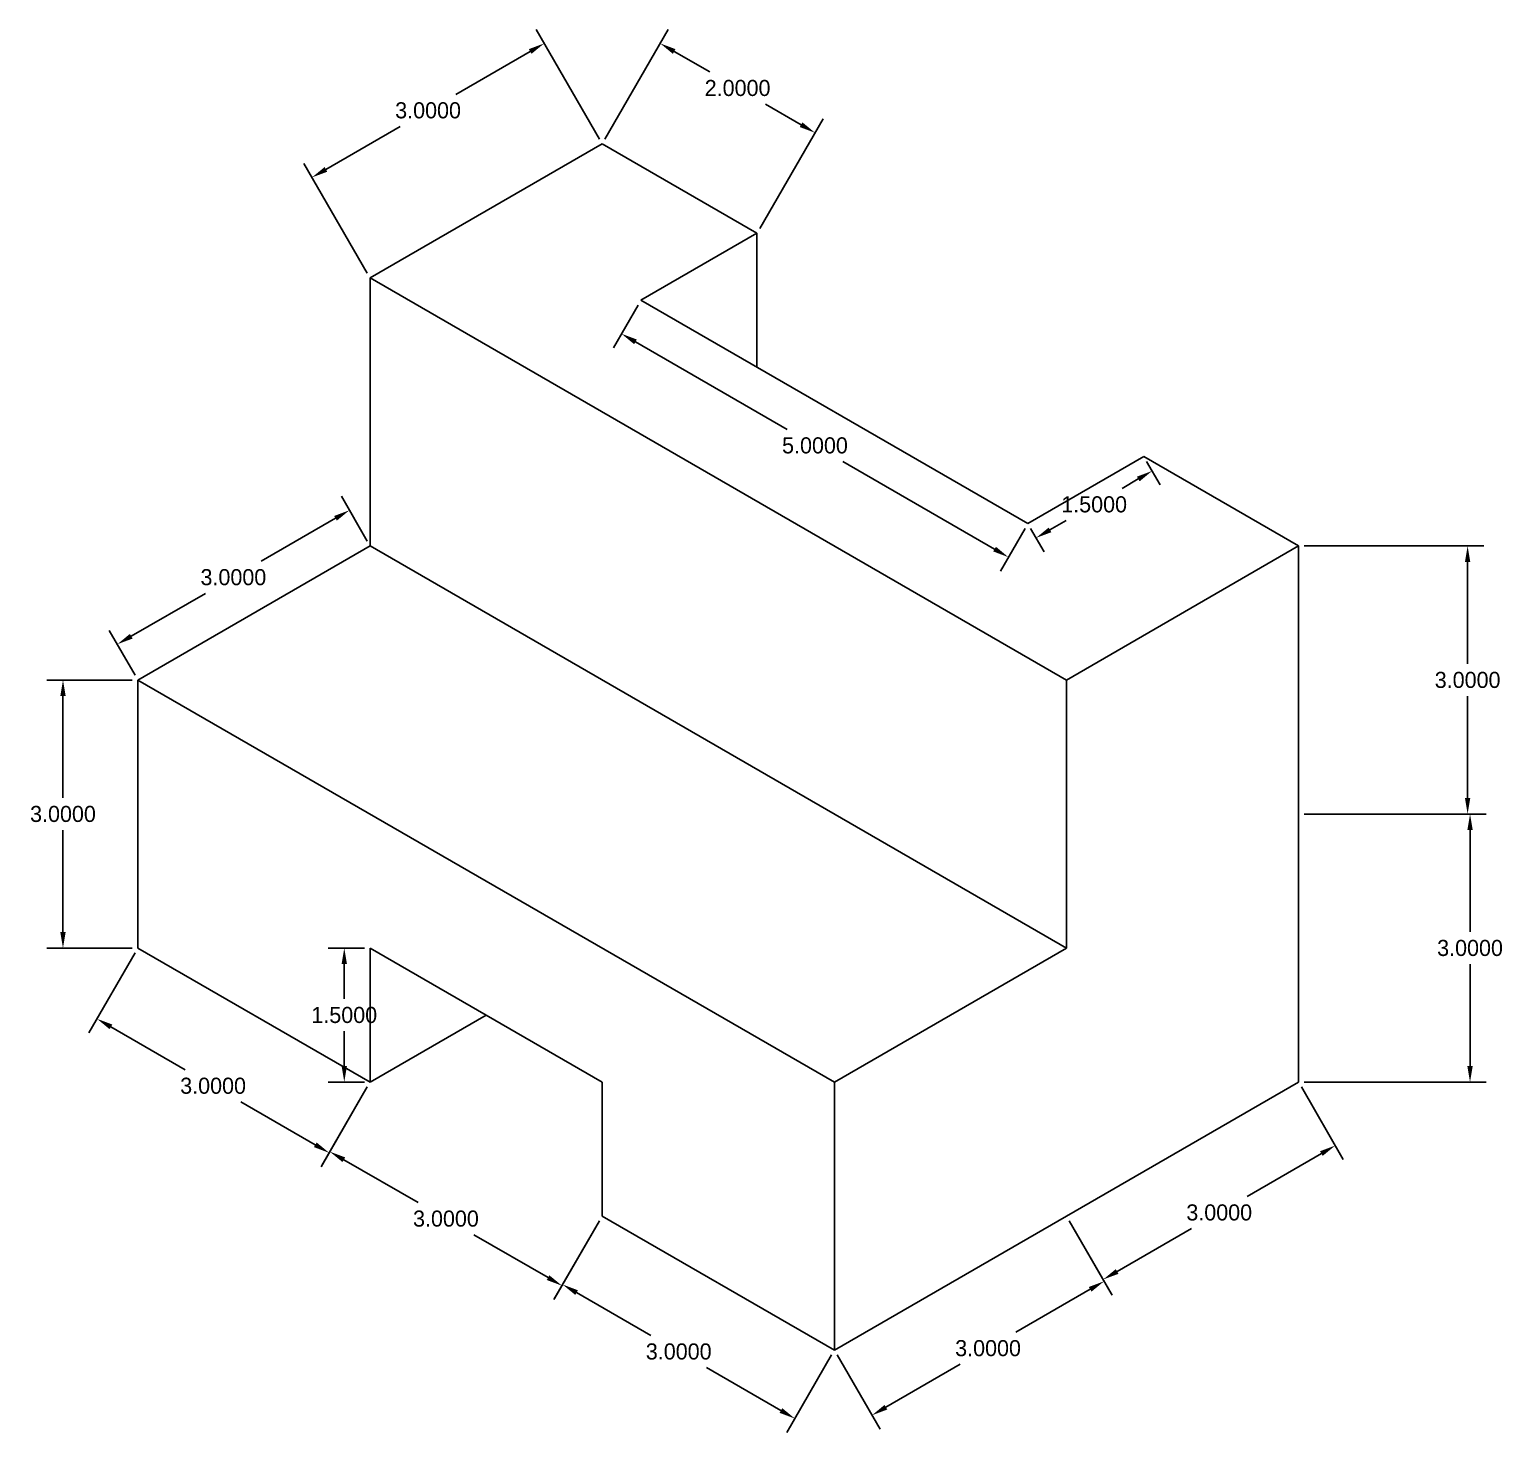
# Model space of a CAD drawing. Header units: inches. Extents: x 23 to 182, y 18 to 39.
# Drawn here: x 125.23 to 141.72, y 23.08 to 38.78 of the extents above; entities that cross this region are included whole.
import ezdxf

# ---------------------------------------------------------------- set-up
doc = ezdxf.new("R2010")
doc.units = ezdxf.units.IN
doc.header["$MEASUREMENT"] = 0
doc.dimstyles.get("Standard").update_dxf_attribs({"dimtxt": 0.18, "dimasz": 0.18, "dimexe": 0.18, "dimexo": 0.0625, "dimgap": 0.09, "dimtad": 0, "dimtih": 1, "dimtoh": 1, "dimdec": 4, "dimzin": 0, "dimdsep": 46, "dimtxsty": 'Standard', "dimcen": 0.09, "dimadec": 0, "dimazin": 0, "dimtfac": 1, "dimtdec": 4, "dimtofl": 0, "dimtmove": 0, "dimatfit": 3, "dimfxl": 1, "dimtolj": 1, "dimtzin": 0, "dimarcsym": 0})

# ---------------------------------------------------------------- blocks, each defined once
blk = doc.blocks.new('*D47')
at = {"color": 0, "lineweight": -2}
for p, q in [((131.605, 37.554), (130.896, 38.781)), ((130.83, 38.535), (129.999, 38.055)), ((128.544, 37.215), (129.376, 37.695)), ((129.007, 36.054), (128.298, 37.281))]:
    blk.add_line(p, q, dxfattribs=at)
at = {"color": 0}
for points in [[(130.815, 38.561), (130.845, 38.509), (130.986, 38.625)], [(128.529, 37.241), (128.559, 37.189), (128.388, 37.125)]]:
    blk.add_solid(points, dxfattribs=at)
at = {"layer": 'Defpoints', "color": 0}
for p in [(130.986, 38.625), (131.636, 37.5), (129.038, 36)]:
    blk.add_point(p, dxfattribs=at)
at = {"color": 0, "insert": (129.687, 37.875), "char_height": 0.18, "attachment_point": 5}
blk.add_mtext('\\A1;3.0000', dxfattribs=at)
blk = doc.blocks.new('*D48')
at = {"color": 0, "lineweight": -2}
for p, q in [((131.667, 37.554), (132.375, 38.781)), ((132.441, 38.535), (132.84, 38.305)), ((133.862, 37.715), (133.463, 37.945)), ((133.399, 36.554), (134.107, 37.781))]:
    blk.add_line(p, q, dxfattribs=at)
at = {"color": 0}
for points in [[(132.456, 38.561), (132.426, 38.509), (132.285, 38.625)], [(133.877, 37.741), (133.847, 37.689), (134.017, 37.625)]]:
    blk.add_solid(points, dxfattribs=at)
at = {"layer": 'Defpoints', "color": 0}
for p in [(134.017, 37.625), (131.636, 37.5), (133.368, 36.5)]:
    blk.add_point(p, dxfattribs=at)
at = {"color": 0, "insert": (133.151, 38.125), "char_height": 0.18, "attachment_point": 5}
blk.add_mtext('\\A1;2.0000', dxfattribs=at)
blk = doc.blocks.new('*D49')
at = {"color": 0, "lineweight": -2}
for p, q in [((132.038, 35.696), (131.762, 35.219)), ((132.008, 35.285), (133.706, 34.305)), ((136.027, 32.965), (134.329, 33.945)), ((136.368, 33.196), (136.092, 32.719))]:
    blk.add_line(p, q, dxfattribs=at)
at = {"color": 0}
for points in [[(132.023, 35.311), (131.993, 35.259), (131.852, 35.375)], [(136.042, 32.991), (136.012, 32.939), (136.182, 32.875)]]:
    blk.add_solid(points, dxfattribs=at)
at = {"layer": 'Defpoints', "color": 0}
for p in [(132.069, 35.75), (136.399, 33.25), (136.182, 32.875)]:
    blk.add_point(p, dxfattribs=at)
at = {"color": 0, "insert": (134.017, 34.125), "char_height": 0.18, "attachment_point": 5}
blk.add_mtext('\\A1;5.0000', dxfattribs=at)
blk = doc.blocks.new('*D50')
at = {"color": 0, "lineweight": -2}
for p, q in [((139.493, 33), (141.501, 33)), ((141.321, 32.82), (141.321, 31.68)), ((141.321, 30.18), (141.321, 31.32)), ((139.493, 30), (141.501, 30))]:
    blk.add_line(p, q, dxfattribs=at)
at = {"color": 0}
for points in [[(141.291, 32.82), (141.351, 32.82), (141.321, 33)], [(141.291, 30.18), (141.351, 30.18), (141.321, 30)]]:
    blk.add_solid(points, dxfattribs=at)
at = {"layer": 'Defpoints', "color": 0}
for p in [(139.43, 33), (139.43, 30), (141.321, 30)]:
    blk.add_point(p, dxfattribs=at)
at = {"color": 0, "insert": (141.321, 31.5), "char_height": 0.18, "attachment_point": 5}
blk.add_mtext('\\A1;3.0000', dxfattribs=at)
blk = doc.blocks.new('*D51')
at = {"color": 0, "lineweight": -2}
for p, q in [((139.493, 30), (141.528, 30)), ((141.348, 29.82), (141.348, 28.68)), ((141.348, 27.18), (141.348, 28.32)), ((139.493, 27), (141.528, 27))]:
    blk.add_line(p, q, dxfattribs=at)
at = {"color": 0}
for points in [[(141.318, 29.82), (141.378, 29.82), (141.348, 30)], [(141.318, 27.18), (141.378, 27.18), (141.348, 27)]]:
    blk.add_solid(points, dxfattribs=at)
at = {"layer": 'Defpoints', "color": 0}
for p in [(139.43, 30), (139.43, 27), (141.348, 27)]:
    blk.add_point(p, dxfattribs=at)
at = {"color": 0, "insert": (141.348, 28.5), "char_height": 0.18, "attachment_point": 5}
blk.add_mtext('\\A1;3.0000', dxfattribs=at)
blk = doc.blocks.new('*D52')
at = {"color": 0, "lineweight": -2}
for p, q in [((139.461, 26.946), (139.93, 26.135)), ((139.684, 26.2), (138.853, 25.72)), ((136.863, 25.446), (137.332, 24.635)), ((137.398, 24.88), (138.229, 25.36))]:
    blk.add_line(p, q, dxfattribs=at)
at = {"color": 0}
for points in [[(139.669, 26.226), (139.699, 26.174), (139.84, 26.29)], [(137.383, 24.906), (137.413, 24.854), (137.242, 24.79)]]:
    blk.add_solid(points, dxfattribs=at)
at = {"layer": 'Defpoints', "color": 0}
for p in [(139.43, 27), (136.832, 25.5), (137.242, 24.79)]:
    blk.add_point(p, dxfattribs=at)
at = {"color": 0, "insert": (138.541, 25.54), "char_height": 0.18, "attachment_point": 5}
blk.add_mtext('\\A1;3.0000', dxfattribs=at)
blk = doc.blocks.new('*D53')
at = {"color": 0, "lineweight": -2}
for p, q in [((136.863, 25.446), (137.343, 24.615)), ((137.097, 24.681), (136.266, 24.201)), ((134.265, 23.946), (134.745, 23.115)), ((134.811, 23.361), (135.642, 23.841))]:
    blk.add_line(p, q, dxfattribs=at)
at = {"color": 0}
for points in [[(137.082, 24.707), (137.112, 24.655), (137.253, 24.771)], [(134.796, 23.387), (134.826, 23.335), (134.655, 23.271)]]:
    blk.add_solid(points, dxfattribs=at)
at = {"layer": 'Defpoints', "color": 0}
for p in [(136.832, 25.5), (134.234, 24), (134.655, 23.271)]:
    blk.add_point(p, dxfattribs=at)
at = {"color": 0, "insert": (135.954, 24.021), "char_height": 0.18, "attachment_point": 5}
blk.add_mtext('\\A1;3.0000', dxfattribs=at)
blk = doc.blocks.new('*D54')
at = {"color": 0, "lineweight": -2}
for p, q in [((131.605, 25.446), (131.103, 24.578)), ((131.349, 24.644), (132.181, 24.164)), ((134.203, 23.946), (133.702, 23.078)), ((133.636, 23.324), (132.804, 23.804))]:
    blk.add_line(p, q, dxfattribs=at)
at = {"color": 0}
for points in [[(131.364, 24.67), (131.334, 24.618), (131.193, 24.734)], [(133.651, 23.35), (133.621, 23.298), (133.792, 23.234)]]:
    blk.add_solid(points, dxfattribs=at)
at = {"layer": 'Defpoints', "color": 0}
for p in [(131.636, 25.5), (131.193, 24.734), (134.234, 24)]:
    blk.add_point(p, dxfattribs=at)
at = {"color": 0, "insert": (132.492, 23.984), "char_height": 0.18, "attachment_point": 5}
blk.add_mtext('\\A1;3.0000', dxfattribs=at)
blk = doc.blocks.new('*D55')
at = {"color": 0, "lineweight": -2}
for p, q in [((129.007, 26.946), (128.498, 26.065)), ((128.744, 26.131), (129.575, 25.651)), ((131.605, 25.446), (131.096, 24.565)), ((131.03, 24.811), (130.199, 25.291))]:
    blk.add_line(p, q, dxfattribs=at)
at = {"color": 0}
for points in [[(128.759, 26.157), (128.729, 26.105), (128.588, 26.221)], [(131.045, 24.837), (131.015, 24.785), (131.186, 24.721)]]:
    blk.add_solid(points, dxfattribs=at)
at = {"layer": 'Defpoints', "color": 0}
for p in [(129.038, 27), (128.588, 26.221), (131.636, 25.5)]:
    blk.add_point(p, dxfattribs=at)
at = {"color": 0, "insert": (129.887, 25.471), "char_height": 0.18, "attachment_point": 5}
blk.add_mtext('\\A1;3.0000', dxfattribs=at)
blk = doc.blocks.new('*D56')
at = {"color": 0, "lineweight": -2}
for p, q in [((128.975, 28.5), (128.569, 28.5)), ((128.749, 28.32), (128.749, 27.93)), ((128.749, 27.18), (128.749, 27.57)), ((128.975, 27), (128.569, 27))]:
    blk.add_line(p, q, dxfattribs=at)
at = {"color": 0}
for points in [[(128.719, 28.32), (128.779, 28.32), (128.749, 28.5)], [(128.719, 27.18), (128.779, 27.18), (128.749, 27)]]:
    blk.add_solid(points, dxfattribs=at)
at = {"layer": 'Defpoints', "color": 0}
for p in [(128.749, 28.5), (129.038, 28.5), (129.038, 27)]:
    blk.add_point(p, dxfattribs=at)
at = {"color": 0, "insert": (128.749, 27.75), "char_height": 0.18, "attachment_point": 5}
blk.add_mtext('\\A1;1.5000', dxfattribs=at)
blk = doc.blocks.new('*D57')
at = {"color": 0, "lineweight": -2}
for p, q in [((126.408, 28.446), (125.892, 27.552)), ((126.138, 27.618), (126.97, 27.138)), ((129.007, 26.946), (128.49, 26.052)), ((128.425, 26.298), (127.593, 26.778))]:
    blk.add_line(p, q, dxfattribs=at)
at = {"color": 0}
for points in [[(126.153, 27.644), (126.123, 27.592), (125.982, 27.708)], [(128.44, 26.324), (128.41, 26.272), (128.58, 26.208)]]:
    blk.add_solid(points, dxfattribs=at)
at = {"layer": 'Defpoints', "color": 0}
for p in [(126.44, 28.5), (125.982, 27.708), (129.038, 27)]:
    blk.add_point(p, dxfattribs=at)
at = {"color": 0, "insert": (127.281, 26.958), "char_height": 0.18, "attachment_point": 5}
blk.add_mtext('\\A1;3.0000', dxfattribs=at)
blk = doc.blocks.new('*D58')
at = {"color": 0, "lineweight": -2}
for p, q in [((126.377, 31.5), (125.421, 31.5)), ((125.601, 31.32), (125.601, 30.18)), ((125.601, 28.68), (125.601, 29.82)), ((126.377, 28.5), (125.421, 28.5))]:
    blk.add_line(p, q, dxfattribs=at)
at = {"color": 0}
for points in [[(125.571, 31.32), (125.631, 31.32), (125.601, 31.5)], [(125.571, 28.68), (125.631, 28.68), (125.601, 28.5)]]:
    blk.add_solid(points, dxfattribs=at)
at = {"layer": 'Defpoints', "color": 0}
for p in [(126.44, 31.5), (125.601, 28.5), (126.44, 28.5)]:
    blk.add_point(p, dxfattribs=at)
at = {"color": 0, "insert": (125.601, 30), "char_height": 0.18, "attachment_point": 5}
blk.add_mtext('\\A1;3.0000', dxfattribs=at)
blk = doc.blocks.new('*D59')
at = {"color": 0, "lineweight": -2}
for p, q in [((129.007, 33.054), (128.717, 33.556)), ((128.651, 33.31), (127.82, 32.83)), ((126.365, 31.99), (127.196, 32.47)), ((126.408, 31.554), (126.119, 32.056))]:
    blk.add_line(p, q, dxfattribs=at)
at = {"color": 0}
for points in [[(128.636, 33.336), (128.666, 33.284), (128.807, 33.4)], [(126.35, 32.016), (126.38, 31.964), (126.209, 31.9)]]:
    blk.add_solid(points, dxfattribs=at)
at = {"layer": 'Defpoints', "color": 0}
for p in [(128.807, 33.4), (129.038, 33), (126.44, 31.5)]:
    blk.add_point(p, dxfattribs=at)
at = {"color": 0, "insert": (127.508, 32.65), "char_height": 0.18, "attachment_point": 5}
blk.add_mtext('\\A1;3.0000', dxfattribs=at)
blk = doc.blocks.new('*D60')
at = {"color": 0, "lineweight": -2}
for p, q in [((137.729, 33.946), (137.88, 33.684)), ((137.635, 33.75), (137.453, 33.645)), ((136.43, 33.196), (136.581, 32.934)), ((136.647, 33.18), (136.829, 33.285))]:
    blk.add_line(p, q, dxfattribs=at)
at = {"color": 0}
for points in [[(137.62, 33.776), (137.65, 33.724), (137.79, 33.84)], [(136.632, 33.206), (136.662, 33.154), (136.491, 33.09)]]:
    blk.add_solid(points, dxfattribs=at)
at = {"layer": 'Defpoints', "color": 0}
for p in [(137.698, 34), (137.79, 33.84), (136.399, 33.25)]:
    blk.add_point(p, dxfattribs=at)
at = {"color": 0, "insert": (137.141, 33.465), "char_height": 0.18, "attachment_point": 5}
blk.add_mtext('\\A1;1.5000', dxfattribs=at)

msp = doc.modelspace()

# ---------------------------------------------------------------- linework, layer by layer
for p, q in [((131.63586, 37.5), (129.03779, 36)), ((133.36791, 36.5), (131.63586, 37.5)), ((132.06887, 35.75), (133.36791, 36.5)), ((133.36791, 36.5), (133.36791, 35)), ((129.03779, 36), (136.83201, 31.5)), ((129.03779, 36), (129.03779, 33)), ((136.399, 33.25), (132.06887, 35.75)), ((137.69804, 34), (136.399, 33.25)), ((139.43009, 33), (137.69804, 34)), ((129.03779, 33), (126.43971, 31.5)), ((136.83201, 28.5), (129.03779, 33)), ((136.83201, 31.5), (139.43009, 33)), ((139.43009, 30), (139.43009, 33)), ((126.43971, 28.5), (126.43971, 31.5)), ((126.43971, 31.5), (134.23394, 27)), ((136.83201, 31.5), (136.83201, 28.5)), ((139.43009, 27), (139.43009, 30)), ((126.43971, 28.5), (129.03779, 27)), ((129.03779, 27), (129.03779, 28.5)), ((129.03779, 28.5), (131.63586, 27)), ((136.83201, 28.5), (134.23394, 27)), ((129.03779, 27), (130.33682, 27.75)), ((131.63586, 27), (131.63586, 25.5)), ((134.23394, 24), (134.23394, 27)), ((136.83201, 25.5), (139.43009, 27)), ((131.63586, 25.5), (134.23394, 24)), ((134.23394, 24), (136.83201, 25.5))]:
    msp.add_line(p, q)

# ---------------------------------------------------------------- dimensions: what is measured, and where the dimension line sits
for p1, p2, distance, picture, middle in [((129.03779, 36), (131.63586, 37.5), 1.29904, '*D47', (129.6873, 37.875)), ((131.63586, 37.5), (133.36791, 36.5), 1.29904, '*D48', (133.15141, 38.125)), ((132.06887, 35.75), (136.399, 33.25), -0.43301, '*D49', (134.01743, 34.125)), ((136.399, 33.25), (137.69804, 34), -0.18471, '*D60', (137.14087, 33.46504)), ((126.43971, 31.5), (129.03779, 33), 0.46179, '*D59', (127.50785, 32.64992)), ((139.43009, 33), (139.43009, 30), 1.89069, '*D50', (141.32078, 31.5)), ((126.43971, 31.5), (126.43971, 28.5), -0.83873, '*D58', (125.60098, 30)), ((139.43009, 30), (139.43009, 27), 1.91777, '*D51', (141.34786, 28.5)), ((129.03779, 27), (126.43971, 28.5), 0.91458, '*D57', (127.28146, 26.95795)), ((129.03779, 27), (129.03779, 28.5), 0.28892, '*D56', (128.74886, 27.75)), ((131.63586, 25.5), (129.03779, 27), 0.89938, '*D55', (129.88713, 25.47111)), ((139.43009, 27), (136.83201, 25.5), 0.81938, '*D52', (138.54074, 25.5404)), ((134.23394, 24), (131.63586, 25.5), 0.88485, '*D54', (132.49248, 23.9837)), ((136.83201, 25.5), (134.23394, 24), 0.84166, '*D53', (135.95381, 24.0211))]:
    dim = msp.add_aligned_dim(p1=p1, p2=p2, distance=distance, dimstyle='Standard')
    dim.commit()
    dim.dimension.update_dxf_attribs({"geometry": picture, "text_midpoint": middle})

doc.saveas('drawing.dxf')
